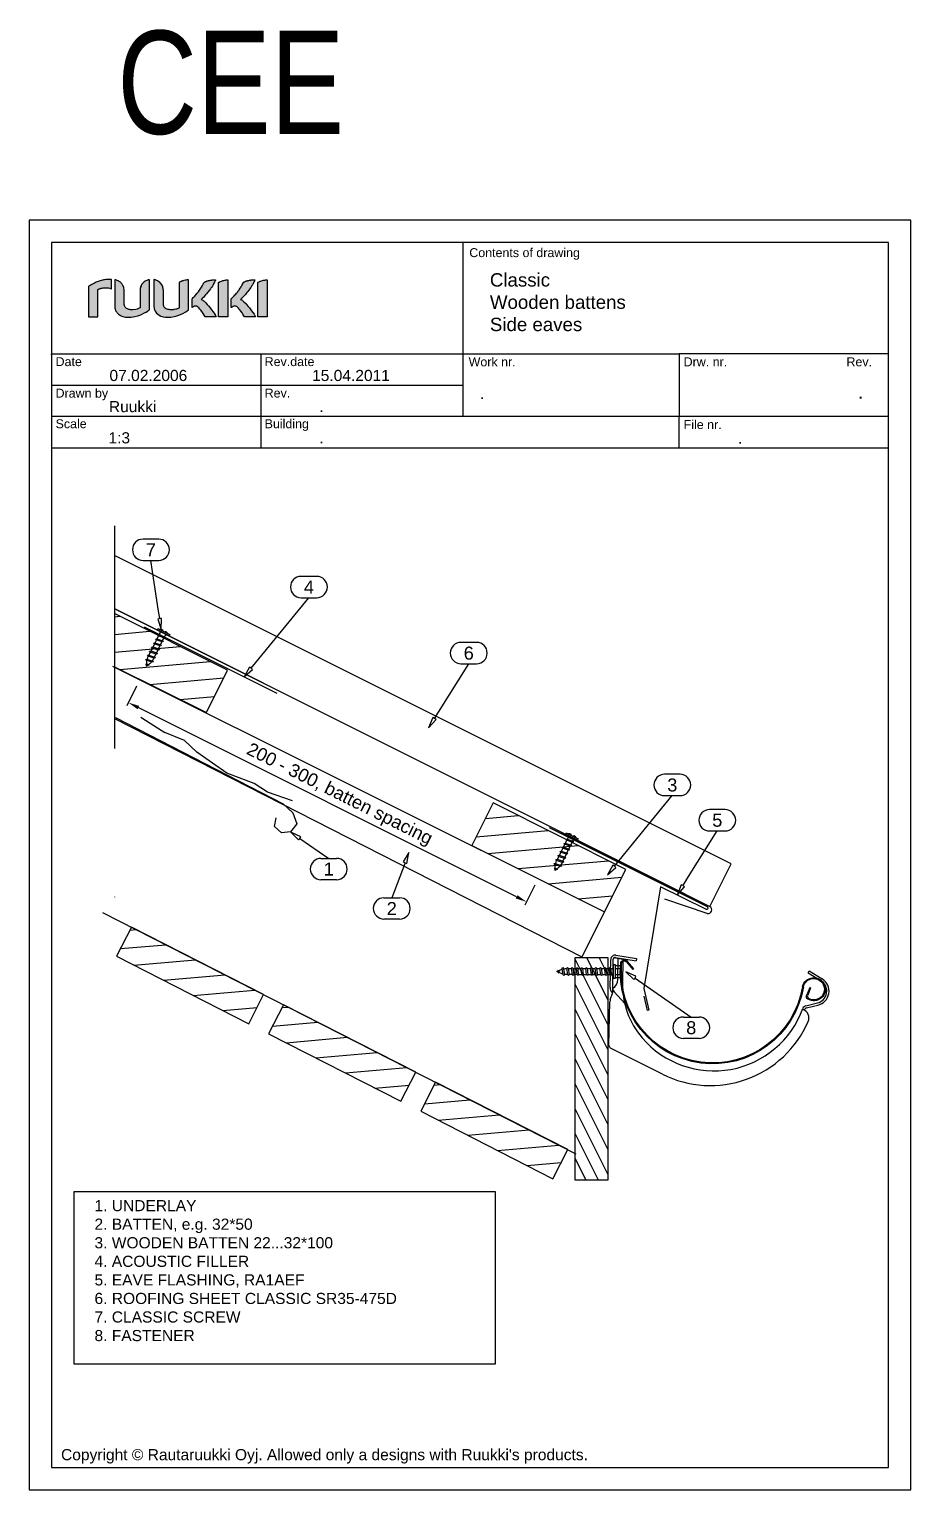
# Model space of a CAD drawing. Extents: x 2509 to 12199, y -2580 to 855.
# Drawn here: x 2509 to 3103, y -1910 to -926 of the extents above; entities that cross this region are included whole.
import ezdxf
from ezdxf.enums import TextEntityAlignment as Align

# ---------------------------------------------------------------- set-up
doc = ezdxf.new("R2010")
doc.units = 0
doc.header["$LTSCALE"] = 50
doc.header["$PDSIZE"] = 50
doc.linetypes.add('KL', pattern=[4, 2, -2])
doc.linetypes.add('PKL', pattern=[7, 3, -2, 0, -2])
doc.layers.get('0').update_dxf_attribs({"color": 1, "linetype": 'CONTINUOUS', "plot": 0})
for name, color, linetype in [('1', 7, 'CONTINUOUS'), ('CLASSIC', 7, 'CONTINUOUS'), ('Gruba', 3, 'CONTINUOUS'), ('RUUKKI', 7, 'CONTINUOUS')]:
    doc.layers.add(name, color=color, linetype=linetype)
doc.styles.add('arial', font='ARIAL.TTF')
doc.styles.add('S', font='istorak', dxfattribs={"width": 0.8})

# ---------------------------------------------------------------- blocks, each defined once
blk = doc.blocks.new('A$C30D53F44')
at = {"color": 2}
blk.add_lwpolyline([(0, 0), (100, 0), (100, 22), (0, 22)], close=True, dxfattribs=at)
at = {"layer": 'CLASSIC', "color": 1}
for p, q in [((0, 5.76), (26, 22)), ((0, 19.76), (3.59, 22)), ((13.2, 0), (48.4, 22)), ((35.61, 0), (70.81, 22)), ((58.02, 0), (93.22, 22)), ((80.42, 0), (100, 12.23))]:
    blk.add_line(p, q, dxfattribs=at)
blk = doc.blocks.new('A$C20265DAD')
at = {"layer": 'RUUKKI', "color": 2}
for p, q in [((0, 76.38), (113.76, 19.5)), ((107.93, 4.14), (109.03, 10.05)), ((113.76, 19.5), (120.33, 13.44)), ((120.33, 13.44), (122.99, 6.2)), ((112.88, 0), (107.93, 4.14)), ((118.78, 0.74), (112.88, 0)), ((122.99, 6.2), (118.78, 0.74))]:
    blk.add_line(p, q, dxfattribs=at)
blk = doc.blocks.new('A$C6C4F2D1A')
at = {"layer": 'RUUKKI', "color": 2}
for p, q in [((76.23, -97.24), (0, -59.13)), ((0, -94.9), (61.92, -125.86)), ((61.92, -125.86), (76.23, -97.24))]:
    blk.add_line(p, q, dxfattribs=at)
at = {"layer": 'RUUKKI', "color": 1}
for p, q in [((0, -61.27), (3.64, -60.95)), ((0, -73.19), (23.93, -71.09)), ((0, -85.11), (44.22, -81.24)), ((3.61, -96.71), (64.51, -91.38)), ((23.91, -106.86), (73.6, -102.51)), ((44.2, -117), (67.36, -114.97))]:
    blk.add_line(p, q, dxfattribs=at)
blk = doc.blocks.new('A$C5A8703DF')
at = {"layer": 'RUUKKI', "color": 2}
for p, q in [((-160.35, 41.04), (-174.66, 12.42)), ((-70.9, -3.68), (-160.35, 41.04)), ((-174.66, 12.42), (-85.22, -32.31)), ((-85.22, -32.31), (-70.9, -3.68))]:
    blk.add_line(p, q, dxfattribs=at)
at = {"layer": 'RUUKKI', "color": 1}
for p, q in [((-165.52, 30.68), (-143.49, 32.61)), ((-171.76, 18.22), (-123.2, 22.47)), ((-163.81, 6.99), (-102.91, 12.32)), ((-143.52, -3.15), (-82.62, 2.17)), ((-123.23, -13.3), (-73.54, -8.95)), ((-102.94, -23.44), (-79.77, -21.42))]:
    blk.add_line(p, q, dxfattribs=at)
blk = doc.blocks.new('A$C43943768')
at = {"layer": 'RUUKKI', "color": 7}
blk.add_line((399.44, -261.05), (370.94, -251.44), dxfattribs=at)
blk.add_lwpolyline([(0, -55.82), (401.13, -256.38), (415.44, -227.76), (0, -20.04)], dxfattribs=at)
blk.add_arc((400.01, -258.62), 2.5, 256.91645, 63.43495, dxfattribs=at)
blk = doc.blocks.new('A$C60FB7506')
at = {"layer": 'RUUKKI', "color": 1}
for p, q in [((-48.87, 18.31), (-47.89, 20.28)), ((-47.51, 21.03), (-46.52, 23.01)), ((-43.86, 19.81), (-42.88, 21.79)), ((-50.23, 15.58), (-49.25, 17.56)), ((-46.59, 14.36), (-45.6, 16.33)), ((-45.23, 17.08), (-44.24, 19.06))]:
    blk.add_line(p, q, dxfattribs=at)
for points in [[(-43.38, 19.22), (-44.05, 19), (-48.06, 20.34), (-48.44, 20.91), (-47.69, 21.09), (-43.68, 19.75)], [(-46.96, 27.95), (-38.9, 23.93), (-39.35, 23.04), (-47.4, 27.06)], [(-42.02, 21.95), (-42.69, 21.72), (-46.7, 23.07), (-47.08, 23.63), (-46.33, 23.82), (-42.32, 22.47)], [(-48.82, 8.32), (-49.5, 8.09), (-53.51, 9.44), (-53.88, 10), (-53.13, 10.19), (-49.12, 8.84)], [(-47.46, 11.04), (-48.14, 10.82), (-52.15, 12.16), (-52.52, 12.73), (-51.77, 12.91), (-47.76, 11.57)], [(-46.1, 13.77), (-46.78, 13.54), (-50.79, 14.89), (-51.16, 15.45), (-50.41, 15.64), (-46.4, 14.29)], [(-44.74, 16.5), (-45.41, 16.27), (-49.43, 17.62), (-49.8, 18.18), (-49.05, 18.37), (-45.04, 17.02)], [(-50.18, 5.59), (-50.86, 5.36), (-54.81, 6.69), (-55.18, 7.25), (-54.43, 7.44), (-50.48, 6.11)], [(-53, 3.35), (-53.48, 3.18), (-54.71, 3.6), (-54.98, 4), (-54.44, 4.14), (-53.21, 3.72)]]:
    blk.add_lwpolyline(points, close=True, dxfattribs=at)
for points in [[(-46.15, 23.76), (-45.53, 25, 0.414214), (-45.98, 26.35)], [(-43.55, 26.26), (-43.44, 26.94, 0.08871), (-45.88, 27.42, 0.082321)], [(-42.5, 22.54), (-42.12, 23.3, -0.414214), (-40.78, 23.75)], [(-39.98, 24.47, 0.08871), (-41.83, 26.13), (-42.3, 25.64)], [(-54.52, 4.12), (-54.5, 4.86, -0.041911), (-54.33, 6.53)], [(-54.14, 7.34, -0.048189), (-53.45, 9.14), (-53.33, 9.38)], [(-51.3, 5.51, -0.053388), (-52.82, 4.03), (-53.21, 3.72)], [(-49.68, 8.15), (-50.04, 7.43, -0.035659), (-50.77, 6.21, -0.035659)]]:
    blk.add_lwpolyline(points, format="xyb", dxfattribs=at)
for points in [[(-52.96, 10.13), (-51.97, 12.1)], [(-51.59, 12.85), (-50.61, 14.83)], [(-48.32, 10.88), (-49.31, 8.9)], [(-49.25, 17.56), (-49.28, 17.48)], [(-46.96, 13.61), (-47.95, 11.63)], [(-45.64, 16.26), (-45.6, 16.33)], [(-54.54, 2.68), (-54.53, 3.54)], [(-53.78, 3.28), (-54.54, 2.68)], [(-53.45, 9.14), (-53.33, 9.38)], [(-49.68, 8.15), (-50.04, 7.43)]]:
    blk.add_lwpolyline(points, dxfattribs=at)
blk = doc.blocks.new('A$C5ACE78AC')
at = {"layer": 'RUUKKI', "color": 1}
for p, q in [((11.04, -10.48), (12.03, -8.5)), ((14.69, -11.7), (15.68, -9.72)), ((8.32, -15.93), (9.31, -13.95)), ((9.68, -13.2), (10.67, -11.23)), ((11.97, -17.15), (12.95, -15.18)), ((13.33, -14.43), (14.31, -12.45))]:
    blk.add_line(p, q, dxfattribs=at)
for points in [[(11.6, -3.56), (19.65, -7.58), (19.2, -8.47), (11.15, -4.45)], [(16.54, -9.56), (15.86, -9.79), (11.85, -8.44), (11.47, -7.88), (12.22, -7.69), (16.24, -9.04)], [(11.09, -20.47), (10.42, -20.69), (6.4, -19.35), (6.03, -18.78), (6.78, -18.6), (10.79, -19.94)], [(12.45, -17.74), (11.78, -17.97), (7.77, -16.62), (7.39, -16.06), (8.14, -15.87), (12.15, -17.22)], [(13.81, -15.01), (13.14, -15.24), (9.13, -13.89), (8.75, -13.33), (9.5, -13.14), (13.51, -14.49)], [(15.17, -12.29), (14.5, -12.51), (10.49, -11.17), (10.11, -10.6), (10.86, -10.42), (14.87, -11.76)], [(8.37, -25.92), (7.69, -26.15), (3.74, -24.82), (3.37, -24.26), (4.12, -24.07), (8.07, -25.4)], [(5.56, -28.16), (5.07, -28.33), (3.85, -27.91), (3.58, -27.51), (4.12, -27.37), (5.34, -27.79)], [(9.73, -23.19), (9.05, -23.42), (5.04, -22.07), (4.67, -21.51), (5.42, -21.32), (9.43, -22.67)]]:
    blk.add_lwpolyline(points, close=True, dxfattribs=at)
for points in [[(12.4, -7.75), (13.02, -6.51, 0.414214), (12.58, -5.16)], [(15, -5.25), (15.11, -4.57, 0.08871), (12.67, -4.09, 0.082321)], [(16.05, -8.97), (16.43, -8.21, -0.414214), (17.77, -7.76)], [(18.57, -7.04, 0.08871), (16.72, -5.38), (16.25, -5.87)], [(4.04, -27.39), (4.05, -26.65, -0.041911), (4.22, -24.98)], [(4.41, -24.17, -0.048189), (5.1, -22.37), (5.22, -22.13)], [(7.25, -26, -0.053388), (5.73, -27.48), (5.34, -27.79)], [(8.87, -23.36), (8.51, -24.08, -0.035659), (7.78, -25.3, -0.035659)]]:
    blk.add_lwpolyline(points, format="xyb", dxfattribs=at)
for points in [[(5.6, -21.38), (6.58, -19.41)], [(6.96, -18.66), (7.94, -16.68)], [(9.31, -13.95), (9.27, -14.03)], [(11.59, -17.9), (10.6, -19.88)], [(12.91, -15.25), (12.95, -15.18)], [(4.01, -28.83), (4.02, -27.97)], [(4.78, -28.23), (4.01, -28.83)], [(5.1, -22.37), (5.22, -22.13)], [(8.87, -23.36), (8.51, -24.08)], [(10.23, -20.63), (9.24, -22.61)]]:
    blk.add_lwpolyline(points, dxfattribs=at)
blk = doc.blocks.new('A$C01427DD3')
at = {"layer": 'RUUKKI', "color": 1}
for p, q in [((-17.33, -7.47), (-15.03, -7.48)), ((-14.16, -7.48), (-11.85, -7.48)), ((-10.98, -7.48), (-8.68, -7.49)), ((-7.81, -7.49), (-5.5, -7.49)), ((-4.63, -7.49), (-2.33, -7.5)), ((-1.46, -7.5), (0.84, -7.5)), ((1.72, -7.5), (4.02, -7.51)), ((4.89, -7.51), (6.86, -7.51)), ((7.9, -5.5), (11.9, -5.5)), ((7.9, -7.5), (11.9, -7.5)), ((11.9, -5.5), (11.89, -13.5)), ((-16.78, -11.44), (-14.48, -11.45)), ((-13.61, -11.45), (-11.3, -11.45)), ((-10.43, -11.45), (-8.13, -11.46)), ((-7.26, -11.46), (-4.95, -11.46)), ((-4.08, -11.46), (-1.78, -11.47)), ((-0.91, -11.47), (1.39, -11.47)), ((2.27, -11.47), (4.57, -11.47)), ((5.44, -11.48), (6.85, -11.48)), ((7.89, -13.5), (11.89, -13.5)), ((7.9, -11.5), (11.9, -11.5))]:
    blk.add_line(p, q, dxfattribs=at)
for points in [[(-31.36, -9.44), (-30.56, -9.05)], [(-30.44, -9.87), (-31.36, -9.44)], [(-24.83, -7.46), (-24.55, -7.46)], [(-23.68, -7.46), (-21.38, -7.47)], [(-20.5, -7.47), (-18.2, -7.47)], [(-15.03, -7.48), (-15.12, -7.48)], [(-24, -11.43), (-24.84, -11.43)], [(-20.83, -11.44), (-23.13, -11.43)], [(-17.65, -11.44), (-19.95, -11.44)], [(-14.57, -11.45), (-14.48, -11.45)]]:
    blk.add_lwpolyline(points, dxfattribs=at)
for points in [[(-30.02, -10.57), (-30.4, -10.19), (-30.58, -8.86), (-30.33, -8.42), (-29.95, -8.86), (-29.77, -10.19)], [(-26.63, -12.15), (-27.15, -11.63), (-27.74, -7.33), (-27.39, -6.72), (-26.87, -7.33), (-26.28, -11.63)], [(-23.45, -12.16), (-23.97, -11.63), (-24.58, -7.27), (-24.23, -6.66), (-23.71, -7.27), (-23.1, -11.63)], [(-20.28, -12.16), (-20.8, -11.64), (-21.4, -7.27), (-21.05, -6.66), (-20.53, -7.27), (-19.93, -11.64)], [(-17.1, -12.17), (-17.63, -11.64), (-18.23, -7.28), (-17.88, -6.67), (-17.36, -7.28), (-16.75, -11.64)], [(-13.93, -12.17), (-14.45, -11.65), (-15.05, -7.28), (-14.7, -6.67), (-14.18, -7.28), (-13.58, -11.65)], [(-10.75, -12.18), (-11.28, -11.65), (-11.88, -7.29), (-11.53, -6.68), (-11.01, -7.29), (-10.4, -11.65)], [(-7.58, -12.18), (-8.1, -11.66), (-8.71, -7.29), (-8.36, -6.68), (-7.83, -7.29), (-7.23, -11.66)], [(-4.4, -12.19), (-4.93, -11.66), (-5.53, -7.3), (-5.18, -6.69), (-4.66, -7.3), (-4.05, -11.66)], [(-1.23, -12.19), (-1.75, -11.67), (-2.36, -7.3), (-2.01, -6.69), (-1.48, -7.3), (-0.88, -11.67)], [(1.95, -12.2), (1.42, -11.67), (0.82, -7.31), (1.17, -6.7), (1.69, -7.31), (2.3, -11.67)], [(5.12, -12.2), (4.6, -11.68), (3.99, -7.31), (4.34, -6.7), (4.87, -7.31), (5.47, -11.68)], [(6.86, -4.81), (7.91, -4.81), (7.89, -14.18), (6.85, -14.18)]]:
    blk.add_lwpolyline(points, close=True, dxfattribs=at)
for points in [[(-30.01, -8.8), (-29.3, -8.46, -0.041911), (-27.67, -7.85)], [(-26.83, -7.65, -0.048189), (-24.83, -7.46), (-24.55, -7.46)], [(-27.21, -11.15, -0.053388), (-29.31, -10.42), (-29.77, -10.19)], [(-24, -11.43), (-24.84, -11.43, -0.035659), (-26.32, -11.32, -0.035659)]]:
    blk.add_lwpolyline(points, format="xyb", dxfattribs=at)
blk = doc.blocks.new('A$C725849E5')
at = {"layer": '1', "color": 3, "linetype": 'Continuous'}
for p, q in [((-7.33, -14.78), (-6.95, 4)), ((-5.44, 4.01), (-5.82, -14.23)), ((1.3, 4.23), (-4.89, 5.23)), ((-3.71, 5.54), (10.22, 3.28)), ((-3.47, 7.03), (10.43, 4.77)), ((-2.18, -9.24), (-1.89, 4.74)), ((1.3, 4.23), (0.97, -11.71)), ((10.43, 4.77), (10.22, 3.28)), ((125.96, -4.82), (126.74, -3.54)), ((125.96, -4.82), (134.74, -10.24)), ((126.74, -3.54), (135.53, -8.97)), ((-7.23, -22.71), (-5.77, -18.68)), ((-6.08, -18.2), (-5.73, -18.59)), ((2.45, -25.57), (-4.57, -17.64)), ((-8.13, -53.7), (-7.53, -24.32)), ((124.59, -26.97), (132.31, -25.16)), ((124.93, -28.43), (132.65, -26.62)), ((27.87, -73.09), (-7.03, -55.53))]:
    blk.add_line(p, q, dxfattribs=at)
for centre, radius, start, end in [((-3.95, 4.06), 3, 80.78287, 176.50163), ((-3.95, 4.06), 1.5, 80.78287, 182.10059), ((-9.61, -9.09), 7.43, 301.6918, 358.82071), ((130.44, -17.2), 9.67, 283.20012, 58.29252), ((-2.33, -14.89), 5, 178.82071, 221.50163), ((-0.82, -14.33), 5, 178.82071, 221.50163), ((-10.47, -16.98), 5, 340.04657, 15.34159), ((55.96, -12.84), 55, 178.82071, 220.6198), ((130.44, -17.2), 8.17, 283.20012, 58.29252), ((-2.53, -24.42), 5, 160.04657, 178.82071), ((62.56, -7.18), 63.7, 220.6198, 340.09728), ((125.27, -29.89), 3, 103.20012, 160.09728), ((62.56, -7.18), 65.2, 339.44254, 340.09728), ((125.27, -29.89), 1.5, 103.20012, 160.09728), ((60.2, -8.82), 71.94, 243.29015, 336.35456), ((120.6, -35.27), 6, 336.35456, 70.09728), ((-6.13, -53.74), 2, 178.82071, 243.29015)]:
    blk.add_arc(centre, radius, start, end, dxfattribs=at)
blk = doc.blocks.new('A$C4AD0379A')
at = {"layer": 'Gruba', "color": 5}
for p, q in [((134.59, 63.87), (130, 59.27)), ((130, 59.27), (130.42, 58.85)), ((135.02, 63.44), (130.42, 58.85)), ((10.6, 57.34), (10.03, 57.18)), ((10.03, 57.18), (11.42, 51.98)), ((10.6, 57.34), (12.13, 51.63))]:
    blk.add_line(p, q, dxfattribs=at)
for centre, radius, start, end in [((7.75, 56.33), 7.76, 7.49693, 295.21179), ((7.75, 56.33), 7.17, 8.01553, 289.66528), ((76.76, 62.1), 62.1, 184.43497, 0), ((76.76, 62.1), 61.5, 184.43497, 0), ((136.36, 62.1), 2.5, 0, 135), ((136.36, 62.1), 1.9, 0, 135), ((9.49, 51.47), 2, 289.66528, 15), ((10.2, 51.12), 2, 295.21179, 15)]:
    blk.add_arc(centre, radius, start, end, dxfattribs=at)
blk = doc.blocks.new('ruukki_dwg')
at = {"layer": 'RUUKKI'}
for points in [[(-27.9, 99.7), (-27.9, 57.3), (-14.6, 57.3), (-14.6, 95.4), (-14, 95.7), (-13.7, 95.9), (-13.4, 96), (-13.1, 96.2), (-12.8, 96.3), (-12.5, 96.4), (-12.1, 96.6), (-11.5, 96.8), (-11.1, 96.9), (-10.8, 97), (-10.4, 97.1), (-10.1, 97.2), (-9.8, 97.3), (-9.1, 97.5), (-8.4, 97.6), (-7.4, 97.8), (-6.7, 97.9), (-5.8, 98.1), (-4.9, 98.1), (-3.3, 98.1), (-1.1, 98), (0.3, 97.8), (2.3, 97.3), (3.8, 96.6), (4.2, 96.4), (4.3, 96.4), (4.4, 96.4), (4.4, 96.4), (4.4, 109.6), (4.2, 109.7), (3.9, 109.7), (3.7, 109.7), (2.4, 109.7), (1.3, 109.7), (0.1, 109.7), (-1, 109.6), (-2.1, 109.5), (-3.6, 109.4), (-5.1, 109.2), (-6.5, 109), (-7.8, 108.8), (-9.9, 108.3), (-11.5, 107.8), (-13, 107.3), (-14.2, 106.9), (-15.4, 106.4), (-16.9, 105.7), (-18.1, 105.2), (-19.4, 104.5), (-23, 102.6), (-25.5, 101.1), (-26.5, 100.5), (-27.3, 100), (-27.6, 99.9), (-27.9, 99.7)], [(9.1, 109.3), (9.1, 72.2), (9.1, 70.8), (9.3, 69.4), (9.6, 68.1), (10, 66.9), (10.3, 66.1), (10.7, 65.4), (11.1, 64.6), (11.8, 63.6), (12.3, 63), (13.4, 61.8), (14.3, 61), (15.6, 60.1), (16.6, 59.4), (18.1, 58.7), (18.9, 58.3), (20.4, 57.8), (22.1, 57.3), (24.2, 56.9), (26.3, 56.7), (29.3, 56.7), (32, 56.9), (35, 57.2), (37.3, 57.6), (41.4, 58.6), (45.8, 60.2), (49.1, 61.9), (51.7, 63.3), (53, 64), (54.8, 65.1), (56, 65.8), (56.9, 66.4), (57.6, 66.9), (57.8, 67), (57.8, 88.2), (57.8, 109.5), (57.1, 109.3), (56.5, 109.1), (55.8, 108.9), (55.5, 108.8), (54.8, 108.6), (53.9, 108.2), (52.7, 107.7), (51.6, 107), (50.5, 106.3), (49.9, 105.9), (49.2, 105.2), (48.7, 104.8), (48.1, 104.1), (47.6, 103.6), (47.2, 103.1), (46.9, 102.5), (46.5, 102), (46.3, 101.7), (45.9, 100.8), (45.3, 99.2), (45, 98.2), (44.8, 97.1), (44.6, 96), (44.6, 95.3), (44.6, 94.5), (44.6, 69.8), (43.4, 69.2), (42.1, 68.7), (40.4, 68.1), (38.4, 67.6), (34.6, 67.1), (33.3, 67.1), (31.3, 67.2), (29.8, 67.4), (28.7, 67.6), (27.7, 67.9), (26.7, 68.3), (25.4, 69), (24.6, 69.8), (23.7, 70.9), (23.2, 71.7), (22.8, 72.7), (22.5, 73.7), (22.4, 74.3), (22.3, 74.9), (22.3, 75.6), (22.3, 76.2), (22.3, 76.6), (22.3, 94.3), (22.2, 95.5), (22, 97.3), (21.7, 98.4), (21.3, 99.7), (20.6, 101.2), (19.6, 102.9), (19, 103.7), (18.6, 104.1), (17.9, 104.9), (16.9, 105.7), (16.4, 106.1), (15.3, 106.8), (14.1, 107.5), (13.2, 107.9), (12.3, 108.3), (11.4, 108.7), (10.7, 108.9), (10.1, 109.1), (9.7, 109.1), (9.4, 109.2), (9.1, 109.3)], [(64, 109.5), (64, 72.2), (64, 71.3), (64.1, 70.3), (64.4, 68.5), (64.8, 67.3), (65.2, 66.1), (65.8, 65), (66.7, 63.6), (67.7, 62.4), (69.2, 61), (71.2, 59.6), (73.8, 58.3), (77, 57.3), (80.3, 56.8), (83.6, 56.7), (87.5, 56.9), (89.9, 57.2), (92.2, 57.6), (94.3, 58.1), (95.9, 58.5), (97.4, 59), (101, 60.4), (104.3, 62), (107.6, 63.8), (110.6, 65.7), (112.6, 67), (112.6, 109.2), (112.2, 109.2), (111.7, 109.1), (111.2, 109.1), (110.8, 109.1), (110.1, 109), (109.1, 108.8), (108.6, 108.7), (108.1, 108.6), (106.5, 108.2), (105.8, 108.1), (105.1, 107.9), (104.5, 107.7), (104.2, 107.6), (104, 107.5), (103.4, 107.3), (103.1, 107.2), (102.6, 107), (102.2, 106.8), (101.7, 106.6), (100.8, 106.1), (100.3, 105.8), (100, 105.6), (99.7, 105.5), (99.5, 105.3), (99.5, 69.8), (98.9, 69.5), (98, 69.1), (97.3, 68.8), (96.3, 68.4), (95.6, 68.2), (94.6, 67.9), (92.9, 67.5), (91.9, 67.3), (90.7, 67.2), (89.8, 67.1), (88.5, 67.1), (87.2, 67.1), (86.2, 67.2), (85.3, 67.3), (84.4, 67.4), (83.3, 67.7), (82.3, 68), (81.2, 68.5), (80.5, 68.9), (79.8, 69.4), (79.5, 69.7), (78.8, 70.4), (78.4, 71), (78, 71.9), (77.7, 72.6), (77.5, 73.2), (77.3, 74.3), (77.2, 75.2), (77.2, 76.2), (77.2, 76.5), (77.2, 94.5), (77.1, 95.3), (77, 96.8), (76.6, 98.5), (76.3, 99.5), (75.8, 100.8), (75.2, 102), (74.3, 103.3), (73.2, 104.6), (72, 105.7), (70.5, 106.8), (69, 107.7), (67.8, 108.2), (66.6, 108.7), (66, 108.9), (65.3, 109.1), (64.3, 109.4), (64, 109.5)], [(117.3, 82.4), (118, 83.1), (119.1, 84.2), (119.7, 84.9), (120.6, 85.9), (122.5, 88), (124.5, 90.3), (126.3, 92.5), (128, 94.7), (130.5, 98.7), (132, 101.2), (132.9, 103), (133.5, 104.2), (134, 105.3), (134.3, 105.5), (134.8, 105.8), (135.3, 106), (135.9, 106.4), (136.4, 106.6), (137, 106.8), (137.6, 107.1), (138.3, 107.4), (138.7, 107.5), (139, 107.6), (139.5, 107.7), (139.9, 107.9), (140.3, 108), (140.8, 108.1), (141.2, 108.2), (141.7, 108.3), (142.7, 108.5), (143.4, 108.7), (144.2, 108.8), (144.9, 108.8), (145.6, 108.9), (146.3, 109), (148.5, 109.1), (149.8, 109.2), (150.1, 109.2), (150.3, 109.2), (150.3, 109), (150.2, 108.8), (150, 108.3), (149.6, 107.4), (149.3, 106.7), (149, 106), (148.8, 105.7), (147.6, 103.4), (146.8, 101.9), (145.8, 100.3), (145, 99), (143.9, 97.4), (143.1, 96.4), (141.9, 94.7), (139.2, 91.3), (138.1, 89.9), (137.4, 89.1), (136.4, 87.9), (134.3, 85.6), (133.2, 84.5), (132.2, 83.5), (130.8, 82.1), (130.2, 81.6), (130.6, 81.5), (131.4, 81.2), (131.7, 81), (132.4, 80.6), (133.4, 79.9), (134.2, 79.3), (134.4, 79.1), (135.6, 78), (136.6, 76.9), (138.7, 74.6), (140.3, 72.8), (142.9, 69.7), (144.8, 67.1), (146.8, 64.2), (149.1, 60.8), (149.4, 60.4), (150, 59.3), (150.4, 58.6), (150.9, 57.8), (151, 57.5), (151.1, 57.3), (135.7, 57.3), (134.4, 59.4), (132.9, 61.8), (132, 63.2), (129.7, 66.4), (128.3, 68.2), (126.8, 69.9), (125.7, 71), (124.9, 71.6), (124.4, 71.9), (124.1, 72), (123.9, 72.1), (123.8, 72.2), (123.5, 72.2), (123.2, 72.3), (123, 72.3), (122.8, 72.3), (122.6, 72.3), (122.1, 72.3), (121.9, 72.3), (121.6, 72.2), (121.1, 72.1), (120.8, 72), (120.5, 72), (120.4, 71.9), (120.1, 71.8), (119.8, 71.7), (119.6, 71.6), (119.3, 71.5), (119, 71.3), (118.8, 71.2), (118.5, 71), (118.3, 70.9), (117.8, 70.6), (117.8, 70.6), (117.7, 70.5), (117.5, 70.5), (117.3, 70.3), (117.3, 82.4)], [(154.5, 105.3), (155, 105.6), (155.6, 106), (156.2, 106.3), (156.8, 106.6), (157.2, 106.8), (158.7, 107.4), (159.6, 107.7), (160.5, 108), (161.9, 108.3), (163.1, 108.6), (164.2, 108.8), (165.4, 109), (166.6, 109.1), (167.1, 109.1), (167.7, 109.2), (167.7, 57.3), (154.5, 57.3), (154.5, 105.3)], [(172.4, 82.4), (173.8, 83.9), (175.4, 85.6), (176.3, 86.7), (177.5, 88), (178.6, 89.1), (179.6, 90.3), (180.5, 91.4), (181.3, 92.5), (182.1, 93.5), (182.7, 94.3), (183.2, 95), (184.8, 97.4), (186, 99.3), (187, 101.2), (188.3, 103.6), (188.8, 104.8), (189.1, 105.3), (189.2, 105.4), (189.5, 105.6), (189.7, 105.7), (190, 105.9), (190.5, 106.2), (191.2, 106.5), (191.7, 106.7), (192.3, 107), (193, 107.2), (193.7, 107.5), (194.5, 107.7), (194.9, 107.9), (195.4, 108), (195.8, 108.1), (196.3, 108.2), (196.8, 108.3), (197.8, 108.5), (198.5, 108.7), (199.6, 108.8), (200.3, 108.9), (201, 108.9), (201.4, 109), (202.4, 109), (203.6, 109.1), (204, 109.1), (204.8, 109.2), (205.2, 109.2), (205.4, 109.2), (205.3, 109), (205.3, 109), (205.2, 108.8), (205.1, 108.5), (205, 108.3), (204.9, 108), (204.8, 107.7), (204.7, 107.4), (204.5, 107.1), (204.4, 106.7), (204.2, 106.4), (203.7, 105.3), (203.5, 104.9), (203.3, 104.5), (203.1, 104.1), (203, 103.9), (202.8, 103.6), (202.4, 102.8), (202, 102.2), (201.3, 101), (200, 99), (199.2, 97.8), (198.2, 96.4), (196.9, 94.7), (195.5, 92.8), (194.3, 91.3), (193.1, 89.9), (192.1, 88.7), (190.8, 87.2), (188.8, 85.1), (187.8, 84), (186.3, 82.6), (185.8, 82.1), (185.3, 81.6), (186, 81.4), (186.6, 81.1), (187, 81), (187.5, 80.6), (188, 80.2), (188.6, 79.8), (189.2, 79.3), (190.1, 78.4), (192.1, 76.5), (193.8, 74.6), (196.1, 71.9), (197.9, 69.7), (200.7, 65.8), (202.4, 63.5), (204.2, 60.8), (205.3, 58.9), (206.2, 57.3), (190.8, 57.3), (189.9, 58.8), (188.5, 61), (187.4, 62.7), (185.8, 65.1), (184.4, 66.9), (183.4, 68.2), (182.4, 69.3), (181.3, 70.4), (180.4, 71.3), (179.8, 71.8), (179.2, 72), (178.6, 72.2), (178, 72.3), (177.6, 72.3), (176.9, 72.3), (176.4, 72.2), (175.7, 72), (175.1, 71.8), (174.7, 71.6), (174.1, 71.3), (173.5, 71), (173.1, 70.8), (172.7, 70.5), (172.4, 70.4), (172.4, 70.3), (172.4, 82.4)], [(209.6, 105.3), (210.1, 105.6), (210.7, 106), (211.3, 106.3), (211.9, 106.6), (212.8, 107), (213.8, 107.4), (214.7, 107.7), (216.3, 108.2), (217.6, 108.5), (219.3, 108.8), (220.5, 109), (221.5, 109.1), (222.4, 109.1), (222.8, 109.2), (222.8, 57.3), (209.6, 57.3), (209.6, 105.3)]]:
    blk.add_lwpolyline(points, dxfattribs=at)
blk = doc.blocks.new('A$C5E6B4140')
at = {"layer": 'RUUKKI', "color": 5}
for p, q in [((73.77, 88.01), (73.77, 204.33)), ((73.77, 204.33), (357.28, 204.33)), ((357.28, 204.33), (357.28, 88.01)), ((357.28, 88.01), (73.77, 88.01))]:
    blk.add_line(p, q, dxfattribs=at)

msp = doc.modelspace()

# ---------------------------------------------------------------- hatches: boundary and pattern name
at = {"layer": 'RUUKKI'}
h = msp.add_hatch(color=256, dxfattribs=at)
h.paths.add_polyline_path([(2549.03, -1099.6), (2549.03, -1119.99), (2555.39, -1119.99), (2555.39, -1101.65), (2555.67, -1101.5), (2555.82, -1101.43), (2555.97, -1101.37), (2556.12, -1101.3), (2556.28, -1101.23), (2556.43, -1101.17), (2556.59, -1101.11), (2556.91, -1100.99), (2557.07, -1100.94), (2557.24, -1100.88), (2557.4, -1100.84), (2557.57, -1100.79), (2557.73, -1100.75), (2558.06, -1100.66), (2558.39, -1100.58), (2558.88, -1100.49), (2559.19, -1100.44), (2559.65, -1100.38), (2560.08, -1100.35), (2560.82, -1100.35), (2561.88, -1100.4), (2562.56, -1100.49), (2563.54, -1100.74), (2564.27, -1101.07), (2564.46, -1101.18), (2564.51, -1101.2), (2564.55, -1101.2), (2564.56, -1101.18), (2564.56, -1094.82), (2564.43, -1094.81), (2564.31, -1094.8), (2564.19, -1094.79), (2563.6, -1094.79), (2563.03, -1094.79), (2562.49, -1094.81), (2561.95, -1094.83), (2561.44, -1094.87), (2560.7, -1094.93), (2559.99, -1095.02), (2559.31, -1095.12), (2558.67, -1095.24), (2557.66, -1095.48), (2556.9, -1095.7), (2556.16, -1095.95), (2555.6, -1096.15), (2555.03, -1096.37), (2554.28, -1096.69), (2553.74, -1096.94), (2553.08, -1097.29), (2551.36, -1098.22), (2550.15, -1098.91), (2549.66, -1099.2), (2549.28, -1099.44), (2549.15, -1099.52)])
h.paths.add_polyline_path([(2566.79, -1094.98), (2566.79, -1112.8), (2566.82, -1113.5), (2566.9, -1114.16), (2567.04, -1114.79), (2567.23, -1115.38), (2567.39, -1115.75), (2567.56, -1116.11), (2567.76, -1116.46), (2568.09, -1116.94), (2568.32, -1117.25), (2568.85, -1117.81), (2569.28, -1118.21), (2569.92, -1118.66), (2570.42, -1118.97), (2571.13, -1119.33), (2571.49, -1119.49), (2572.25, -1119.76), (2573.03, -1119.97), (2574.04, -1120.16), (2575.06, -1120.25), (2576.52, -1120.26), (2577.83, -1120.19), (2579.27, -1120.03), (2580.36, -1119.85), (2582.33, -1119.34), (2584.43, -1118.57), (2586.03, -1117.79), (2587.28, -1117.12), (2587.92, -1116.76), (2588.77, -1116.25), (2589.36, -1115.88), (2589.77, -1115.61), (2590.11, -1115.38), (2590.21, -1115.31), (2590.21, -1105.11), (2590.21, -1094.91), (2589.89, -1094.98), (2589.57, -1095.06), (2589.26, -1095.16), (2589.1, -1095.21), (2588.8, -1095.32), (2588.34, -1095.5), (2587.77, -1095.77), (2587.21, -1096.09), (2586.69, -1096.44), (2586.44, -1096.63), (2586.08, -1096.93), (2585.85, -1097.15), (2585.53, -1097.48), (2585.33, -1097.72), (2585.14, -1097.97), (2584.96, -1098.23), (2584.79, -1098.5), (2584.71, -1098.64), (2584.49, -1099.06), (2584.2, -1099.83), (2584.06, -1100.32), (2583.95, -1100.83), (2583.88, -1101.36), (2583.86, -1101.72), (2583.85, -1102.1), (2583.85, -1113.98), (2583.28, -1114.27), (2582.66, -1114.52), (2581.86, -1114.79), (2580.87, -1115.05), (2579.05, -1115.28), (2578.42, -1115.28), (2577.47, -1115.23), (2576.76, -1115.14), (2576.22, -1115.03), (2575.73, -1114.89), (2575.27, -1114.71), (2574.66, -1114.36), (2574.23, -1113.99), (2573.8, -1113.46), (2573.57, -1113.05), (2573.39, -1112.59), (2573.25, -1112.08), (2573.2, -1111.81), (2573.17, -1111.51), (2573.14, -1111.21), (2573.13, -1110.89), (2573.13, -1110.72), (2573.13, -1102.19), (2573.1, -1101.63), (2572.99, -1100.74), (2572.88, -1100.24), (2572.68, -1099.61), (2572.35, -1098.87), (2571.85, -1098.06), (2571.55, -1097.69), (2571.35, -1097.46), (2571.02, -1097.12), (2570.55, -1096.71), (2570.3, -1096.52), (2569.78, -1096.16), (2569.23, -1095.85), (2568.79, -1095.64), (2568.35, -1095.45), (2567.89, -1095.29), (2567.58, -1095.19), (2567.27, -1095.1), (2567.11, -1095.06), (2566.95, -1095.02)])
h.paths.add_polyline_path([(2593.19, -1094.91), (2593.19, -1112.8), (2593.2, -1113.28), (2593.24, -1113.73), (2593.39, -1114.58), (2593.56, -1115.18), (2593.79, -1115.75), (2594.06, -1116.29), (2594.49, -1116.94), (2594.98, -1117.54), (2595.68, -1118.21), (2596.65, -1118.87), (2597.89, -1119.49), (2599.43, -1119.97), (2601.05, -1120.23), (2602.64, -1120.27), (2604.48, -1120.17), (2605.67, -1120.03), (2606.77, -1119.85), (2607.79, -1119.62), (2608.55, -1119.4), (2609.28, -1119.16), (2610.99, -1118.5), (2612.6, -1117.71), (2614.17, -1116.85), (2615.61, -1115.97), (2616.59, -1115.31), (2616.59, -1095.05), (2616.36, -1095.05), (2616.14, -1095.06), (2615.87, -1095.08), (2615.72, -1095.1), (2615.35, -1095.15), (2614.91, -1095.21), (2614.65, -1095.26), (2614.39, -1095.31), (2613.62, -1095.49), (2613.29, -1095.57), (2612.98, -1095.66), (2612.69, -1095.75), (2612.55, -1095.8), (2612.41, -1095.84), (2612.15, -1095.94), (2612.02, -1095.99), (2611.78, -1096.08), (2611.55, -1096.18), (2611.34, -1096.28), (2610.87, -1096.52), (2610.64, -1096.65), (2610.5, -1096.74), (2610.38, -1096.82), (2610.25, -1096.9), (2610.25, -1113.98), (2609.97, -1114.13), (2609.53, -1114.33), (2609.22, -1114.46), (2608.74, -1114.64), (2608.42, -1114.75), (2607.93, -1114.88), (2607.11, -1115.08), (2606.63, -1115.16), (2606.02, -1115.24), (2605.58, -1115.28), (2604.98, -1115.28), (2604.34, -1115.26), (2603.88, -1115.23), (2603.44, -1115.19), (2603.02, -1115.12), (2602.5, -1115), (2602.01, -1114.85), (2601.46, -1114.61), (2601.16, -1114.43), (2600.8, -1114.15), (2600.63, -1114), (2600.33, -1113.66), (2600.14, -1113.38), (2599.92, -1112.96), (2599.79, -1112.61), (2599.72, -1112.36), (2599.61, -1111.82), (2599.56, -1111.38), (2599.53, -1110.9), (2599.53, -1110.74), (2599.53, -1102.1), (2599.52, -1101.72), (2599.46, -1101), (2599.28, -1100.15), (2599.13, -1099.67), (2598.89, -1099.06), (2598.59, -1098.5), (2598.15, -1097.85), (2597.65, -1097.26), (2597.07, -1096.73), (2596.31, -1096.17), (2595.63, -1095.77), (2595.04, -1095.5), (2594.45, -1095.26), (2594.14, -1095.16), (2593.82, -1095.06), (2593.35, -1094.94)])
h.paths.add_polyline_path([(2618.84, -1107.92), (2619.16, -1107.6), (2619.68, -1107.05), (2619.97, -1106.73), (2620.43, -1106.22), (2621.32, -1105.24), (2622.29, -1104.11), (2623.14, -1103.06), (2623.96, -1101.99), (2625.19, -1100.1), (2625.89, -1098.87), (2626.35, -1097.99), (2626.62, -1097.43), (2626.88, -1096.9), (2627.02, -1096.81), (2627.23, -1096.68), (2627.47, -1096.54), (2627.77, -1096.39), (2628.01, -1096.28), (2628.28, -1096.16), (2628.59, -1096.04), (2628.92, -1095.91), (2629.1, -1095.85), (2629.28, -1095.8), (2629.48, -1095.73), (2629.68, -1095.67), (2629.9, -1095.61), (2630.11, -1095.56), (2630.34, -1095.5), (2630.57, -1095.45), (2631.06, -1095.35), (2631.4, -1095.29), (2631.74, -1095.24), (2632.09, -1095.2), (2632.44, -1095.17), (2632.78, -1095.14), (2633.84, -1095.07), (2634.45, -1095.05), (2634.6, -1095.05), (2634.71, -1095.05), (2634.68, -1095.14), (2634.64, -1095.24), (2634.55, -1095.47), (2634.36, -1095.9), (2634.22, -1096.22), (2634.06, -1096.56), (2633.98, -1096.74), (2633.41, -1097.83), (2633.01, -1098.52), (2632.55, -1099.3), (2632.13, -1099.96), (2631.63, -1100.68), (2631.25, -1101.21), (2630.66, -1102), (2629.37, -1103.65), (2628.83, -1104.31), (2628.49, -1104.71), (2628.01, -1105.26), (2627, -1106.36), (2626.48, -1106.89), (2626.01, -1107.37), (2625.3, -1108.05), (2625.04, -1108.3), (2625.21, -1108.34), (2625.61, -1108.49), (2625.77, -1108.57), (2626.11, -1108.77), (2626.55, -1109.1), (2626.95, -1109.42), (2627.05, -1109.52), (2627.61, -1110.04), (2628.11, -1110.55), (2629.14, -1111.65), (2629.9, -1112.52), (2631.12, -1114.04), (2632.05, -1115.3), (2633.01, -1116.66), (2634.13, -1118.31), (2634.25, -1118.51), (2634.56, -1119.03), (2634.74, -1119.34), (2634.97, -1119.75), (2635.03, -1119.87), (2635.09, -1119.99), (2627.68, -1119.99), (2627.05, -1118.95), (2626.33, -1117.81), (2625.9, -1117.16), (2624.79, -1115.59), (2624.14, -1114.76), (2623.4, -1113.95), (2622.87, -1113.42), (2622.5, -1113.1), (2622.23, -1112.94), (2622.12, -1112.9), (2622, -1112.86), (2621.94, -1112.84), (2621.82, -1112.81), (2621.68, -1112.79), (2621.56, -1112.78), (2621.49, -1112.78), (2621.36, -1112.78), (2621.16, -1112.79), (2621.03, -1112.79), (2620.9, -1112.81), (2620.64, -1112.86), (2620.52, -1112.89), (2620.38, -1112.94), (2620.31, -1112.96), (2620.17, -1113.01), (2620.02, -1113.08), (2619.95, -1113.11), (2619.81, -1113.18), (2619.66, -1113.24), (2619.54, -1113.31), (2619.41, -1113.38), (2619.29, -1113.45), (2619.09, -1113.57), (2619, -1113.63), (2618.94, -1113.66), (2618.84, -1113.73)])
h.paths.add_polyline_path([(2636.72, -1096.9), (2636.96, -1096.74), (2637.26, -1096.56), (2637.52, -1096.42), (2637.81, -1096.28), (2638.02, -1096.18), (2638.75, -1095.89), (2639.16, -1095.75), (2639.6, -1095.61), (2640.25, -1095.45), (2640.85, -1095.31), (2641.36, -1095.22), (2641.96, -1095.14), (2642.56, -1095.08), (2642.78, -1095.07), (2643.06, -1095.05), (2643.06, -1119.99), (2636.72, -1119.99)])
h.paths.add_polyline_path([(2645.31, -1107.92), (2646, -1107.2), (2646.75, -1106.39), (2647.22, -1105.87), (2647.79, -1105.24), (2648.29, -1104.67), (2648.76, -1104.11), (2649.21, -1103.57), (2649.61, -1103.06), (2649.97, -1102.59), (2650.29, -1102.18), (2650.54, -1101.84), (2651.28, -1100.73), (2651.85, -1099.79), (2652.36, -1098.87), (2652.96, -1097.71), (2653.22, -1097.17), (2653.35, -1096.9), (2653.4, -1096.86), (2653.57, -1096.75), (2653.63, -1096.71), (2653.77, -1096.64), (2654.03, -1096.49), (2654.36, -1096.33), (2654.62, -1096.22), (2654.91, -1096.1), (2655.22, -1095.98), (2655.57, -1095.85), (2655.95, -1095.73), (2656.15, -1095.67), (2656.37, -1095.61), (2656.58, -1095.56), (2656.81, -1095.5), (2657.04, -1095.45), (2657.53, -1095.35), (2657.87, -1095.29), (2658.39, -1095.22), (2658.74, -1095.18), (2659.08, -1095.16), (2659.25, -1095.14), (2659.74, -1095.11), (2660.31, -1095.07), (2660.54, -1095.06), (2660.92, -1095.05), (2661.07, -1095.05), (2661.18, -1095.05), (2661.15, -1095.14), (2661.12, -1095.24), (2661.07, -1095.36), (2661.02, -1095.47), (2660.96, -1095.61), (2660.9, -1095.75), (2660.83, -1095.9), (2660.77, -1096.05), (2660.69, -1096.22), (2660.61, -1096.39), (2660.36, -1096.91), (2660.27, -1097.09), (2660.18, -1097.28), (2660.09, -1097.46), (2660.02, -1097.58), (2659.95, -1097.7), (2659.73, -1098.1), (2659.57, -1098.38), (2659.21, -1098.98), (2658.6, -1099.96), (2658.22, -1100.5), (2657.72, -1101.21), (2657.13, -1102), (2656.41, -1102.94), (2655.84, -1103.65), (2655.3, -1104.31), (2654.79, -1104.9), (2654.18, -1105.6), (2653.2, -1106.63), (2652.71, -1107.13), (2652.03, -1107.8), (2651.77, -1108.05), (2651.52, -1108.3), (2651.84, -1108.39), (2652.16, -1108.53), (2652.32, -1108.61), (2652.58, -1108.77), (2652.84, -1108.95), (2653.12, -1109.17), (2653.41, -1109.42), (2653.84, -1109.82), (2654.79, -1110.77), (2655.61, -1111.65), (2656.73, -1112.96), (2657.58, -1114.04), (2658.95, -1115.89), (2659.74, -1117.03), (2660.6, -1118.31), (2661.13, -1119.19), (2661.56, -1119.99), (2654.15, -1119.99), (2653.73, -1119.29), (2653.06, -1118.22), (2652.51, -1117.38), (2651.74, -1116.26), (2651.1, -1115.38), (2650.61, -1114.76), (2650.14, -1114.22), (2649.6, -1113.68), (2649.18, -1113.28), (2648.86, -1113.03), (2648.59, -1112.9), (2648.28, -1112.81), (2648.02, -1112.78), (2647.83, -1112.78), (2647.5, -1112.79), (2647.24, -1112.84), (2646.92, -1112.91), (2646.64, -1113.01), (2646.42, -1113.11), (2646.14, -1113.24), (2645.87, -1113.38), (2645.65, -1113.52), (2645.47, -1113.63), (2645.34, -1113.71), (2645.31, -1113.73)])
h.paths.add_polyline_path([(2663.23, -1096.9), (2663.47, -1096.74), (2663.76, -1096.56), (2664.03, -1096.42), (2664.32, -1096.28), (2664.75, -1096.08), (2665.25, -1095.89), (2665.66, -1095.75), (2666.43, -1095.53), (2667.06, -1095.38), (2667.87, -1095.22), (2668.47, -1095.14), (2668.94, -1095.09), (2669.39, -1095.06), (2669.57, -1095.05), (2669.57, -1119.99), (2663.23, -1119.99)])

# ---------------------------------------------------------------- linework, layer by layer
at = {"color": 2}
msp.add_line((2509.14, -1054.99), (2509.14, -1909.99), dxfattribs=at)
at = {"layer": 'RUUKKI', "color": 2}
for p, q in [((2524.14, -1144.99), (2947.14, -1144.99)), ((2665.14, -1144.99), (2665.14, -1208.23)), ((2801.64, -1186.99), (2801.64, -1144.99)), ((2524.14, -1165.99), (2801.64, -1165.99)), ((2524.14, -1186.99), (2947.14, -1186.99)), ((2524.14, -1208.23), (3088.14, -1208.23)), ((2876.99, -1701.47), (2876.99, -1551.47)), ((2876.99, -1551.47), (2898.99, -1551.47)), ((2898.99, -1551.47), (2898.99, -1701.47)), ((2898.99, -1701.47), (2876.99, -1701.47))]:
    msp.add_line(p, q, dxfattribs=at)
at = {"layer": 'RUUKKI', "color": 1, "linetype": 'PKL'}
msp.add_line((2566.57, -1260.72), (2566.57, -1565.41), dxfattribs=at)
at = {"layer": 'RUUKKI', "color": 1}
for p, q in [((2596.39, -1269.73), (2585.89, -1269.73)), ((2585.89, -1284.09), (2591.14, -1284.09)), ((2596.3, -1318.31), (2591.14, -1284.09)), ((2591.14, -1284.09), (2596.39, -1284.09)), ((2702.87, -1294.8), (2692.37, -1294.8)), ((2661.81, -1352.8), (2697.62, -1309.16)), ((2692.37, -1309.16), (2697.62, -1309.16)), ((2697.62, -1309.16), (2702.87, -1309.16)), ((2597.05, -1323.26), (2595.78, -1323.57)), ((2595.78, -1323.57), (2598.16, -1330.68)), ((2597.05, -1323.26), (2596.3, -1318.31)), ((2598.35, -1323.18), (2597.05, -1323.26)), ((2598.16, -1330.68), (2598.35, -1323.18)), ((2810.54, -1339.3), (2800.04, -1339.3)), ((2657.56, -1355.93), (2653.89, -1362.46)), ((2658.64, -1356.67), (2657.56, -1355.93)), ((2658.64, -1356.67), (2661.81, -1352.8)), ((2659.58, -1357.58), (2658.64, -1356.67)), ((2784.87, -1386.2), (2805.29, -1353.66)), ((2800.04, -1353.66), (2805.29, -1353.66)), ((2805.29, -1353.66), (2810.54, -1353.66)), ((2653.89, -1362.46), (2659.58, -1357.58)), ((2782.21, -1390.43), (2784.87, -1386.2)), ((2584.27, -1389.54), (2590.57, -1393.6)), ((2590.57, -1393.6), (2600.59, -1400.07)), ((2781.05, -1389.84), (2778.22, -1396.78)), ((2778.22, -1396.78), (2783.25, -1391.22)), ((2782.21, -1390.43), (2781.05, -1389.84)), ((2783.25, -1391.22), (2782.21, -1390.43)), ((2600.59, -1400.07), (2600.59, -1400.07)), ((2947.71, -1428.13), (2937.21, -1428.13)), ((2906.65, -1486.13), (2942.46, -1442.49)), ((2937.21, -1442.49), (2942.46, -1442.49)), ((2942.46, -1442.49), (2947.71, -1442.49)), ((2978.01, -1451.93), (2967.51, -1451.93)), ((2692.18, -1470.21), (2685.36, -1467.09)), ((2685.36, -1467.09), (2690.7, -1472.35)), ((2690.7, -1472.35), (2691.54, -1471.34)), ((2691.54, -1471.34), (2692.18, -1470.21)), ((2691.54, -1471.34), (2710.98, -1484.73)), ((2952.34, -1498.82), (2972.76, -1466.29)), ((2967.51, -1466.29), (2972.76, -1466.29)), ((2972.76, -1466.29), (2978.01, -1466.29)), ((2705.73, -1484.73), (2710.98, -1484.73)), ((2710.98, -1484.73), (2716.23, -1484.73)), ((2765.03, -1480.72), (2761.19, -1487.17)), ((2763.63, -1488.09), (2765.03, -1480.72)), ((2762.37, -1487.73), (2753.43, -1511.28)), ((2761.19, -1487.17), (2762.37, -1487.73)), ((2762.37, -1487.73), (2763.63, -1488.09)), ((2902.4, -1489.26), (2898.72, -1495.79)), ((2898.72, -1495.79), (2904.41, -1490.91)), ((2903.48, -1490), (2902.4, -1489.26)), ((2903.48, -1490), (2906.65, -1486.13)), ((2904.41, -1490.91), (2903.48, -1490)), ((2716.23, -1499.09), (2705.73, -1499.09)), ((2948.52, -1502.46), (2945.7, -1509.41)), ((2945.7, -1509.41), (2950.73, -1503.85)), ((2949.68, -1503.06), (2948.52, -1502.46)), ((2949.68, -1503.06), (2952.34, -1498.82)), ((2950.73, -1503.85), (2949.68, -1503.06)), ((2748.18, -1511.28), (2753.43, -1511.28)), ((2753.43, -1511.28), (2758.68, -1511.28)), ((2758.68, -1525.64), (2748.18, -1525.64)), ((2898.99, -1596.69), (2876.99, -1552.69)), ((2898.99, -1579.92), (2884.77, -1551.47)), ((2898.99, -1563.15), (2893.15, -1551.47)), ((2917.97, -1564.17), (2911.15, -1561.05)), ((2911.15, -1561.05), (2916.49, -1566.32)), ((2898.99, -1613.46), (2876.99, -1569.46)), ((2916.49, -1566.32), (2917.32, -1565.31)), ((2917.32, -1565.31), (2917.97, -1564.17)), ((2917.32, -1565.31), (2955.21, -1591.6)), ((2898.99, -1630.23), (2876.99, -1586.23)), ((2949.96, -1591.6), (2955.21, -1591.6)), ((2955.21, -1591.6), (2960.46, -1591.6)), ((2898.99, -1647), (2876.99, -1603)), ((2960.46, -1605.96), (2949.96, -1605.96)), ((2898.99, -1663.77), (2876.99, -1619.77)), ((2898.99, -1680.54), (2876.99, -1636.54)), ((2898.99, -1697.31), (2876.99, -1653.31)), ((2892.68, -1701.47), (2876.99, -1670.08)), ((2884.3, -1701.47), (2876.99, -1686.86))]:
    msp.add_line(p, q, dxfattribs=at)
at = {"layer": 'RUUKKI', "color": 7}
msp.add_line((2567.64, -1317.07), (2950.91, -1508.71), dxfattribs=at)
at = {"layer": 'RUUKKI', "color": 1, "linetype": 'KL'}
for p, q in [((2676.23, -1373.64), (2566.57, -1318.81)), ((2613.76, -1405.33), (2600.59, -1400.07)), ((2622.19, -1413.23), (2613.76, -1405.33)), ((2632.72, -1420.6), (2622.19, -1413.23)), ((2642.2, -1427.4), (2632.72, -1420.6)), ((2660.64, -1434.29), (2642.2, -1427.4)), ((2669.59, -1440.08), (2660.64, -1434.29)), ((2686.45, -1445.87), (2669.59, -1440.08))]:
    msp.add_line(p, q, dxfattribs=at)
at = {"layer": 'RUUKKI', "color": 5}
for p, q in [((2565.21, -1355.24), (2896.8, -1520.78)), ((2566.57, -1390.57), (2881.41, -1550.99)), ((2558.6, -1521.19), (2877.48, -1683.67)), ((2896.8, -1520.78), (2881.41, -1550.99))]:
    msp.add_line(p, q, dxfattribs=at)
at = {"layer": 'RUUKKI', "color": 6}
for p, q in [((2581.53, -1368.69), (2574.85, -1382.05)), ((2837.57, -1510.66), (2582.67, -1383.17)), ((2849.84, -1502.89), (2843.16, -1516.25))]:
    msp.add_line(p, q, dxfattribs=at)
at = {"layer": 'RUUKKI', "color": 2}
for points in [[(2509.14, -1909.99), (3103.14, -1909.99), (3103.14, -1054.99), (2509.14, -1054.99)], [(2524.14, -1894.99), (3088.14, -1894.99), (3088.14, -1069.99), (2524.14, -1069.99)], [(2947.14, -1144.99), (2947.14, -1186.99), (3088.14, -1186.99), (3088.14, -1144.99)]]:
    msp.add_lwpolyline(points, close=True, dxfattribs=at)
for points in [[(2801.64, -1144.99), (2801.64, -1069.99)], [(2947.14, -1208.23), (2947.14, -1187.01)]]:
    msp.add_lwpolyline(points, dxfattribs=at)
at = {"layer": 'RUUKKI', "color": 3}
msp.add_lwpolyline([(2859.41, -1464.03), (2965.85, -1517.25, -0.414214), (2966.29, -1518.59, -0.414214), (2964.95, -1519.04), (2934.54, -1503.83), (2923.31, -1572.36), (2926.63, -1586.99), (2925.65, -1587.21), (2923.44, -1577.46)], format="xyb", dxfattribs=at)
at = {"layer": 'RUUKKI', "color": 1}
for centre, start, end in [((2585.89, -1276.91), 90, 270), ((2596.39, -1276.91), 270, 90), ((2692.37, -1301.98), 90, 270), ((2702.87, -1301.98), 270, 90), ((2800.04, -1346.48), 90, 270), ((2810.54, -1346.48), 270, 90), ((2937.21, -1435.31), 90, 270), ((2947.71, -1435.31), 270, 90), ((2967.51, -1459.11), 90, 270), ((2978.01, -1459.11), 270, 90), ((2705.73, -1491.91), 90, 270), ((2716.23, -1491.91), 270, 90), ((2748.18, -1518.46), 90, 270), ((2758.68, -1518.46), 270, 90), ((2949.96, -1598.78), 90, 270), ((2960.46, -1598.78), 270, 90)]:
    msp.add_arc(centre, 7.18, start, end, dxfattribs=at)
at = {"layer": 'RUUKKI', "color": 2}
msp.add_point((2524.14, -1145.37), dxfattribs=at)
msp.add_point((2524.14, -1145.37), dxfattribs=at)
at = {"layer": 'RUUKKI', "color": 6}
for points in [[(2583.23, -1382.05), (2582.12, -1384.29), (2575.97, -1379.82)], [(2838.13, -1509.55), (2837.01, -1511.78), (2844.28, -1514.02)]]:
    msp.add_solid(points, dxfattribs=at)

# ---------------------------------------------------------------- block references
at = {"layer": 'RUUKKI', "ltscale": 70, "xscale": 0.4808491020012298, "yscale": 0.4808491020012298, "zscale": 0.4808491020009115}
msp.add_blockref('ruukki_dwg', (2562.43, -1147.54), dxfattribs=at)
at = {"layer": 'RUUKKI'}
for name, p in [('A$C43943768', (2566.57, -1260.72)), ('A$C6C4F2D1A', (2566.57, -1260.72)), ('A$C60FB7506', (2642.81, -1357.96)), ('A$C5A8703DF', (2982.01, -1488.48)), ('A$C5ACE78AC', (2859.41, -1464.03)), ('A$C725849E5', (2907.92, -1556.98)), ('A$C01427DD3', (2896.02, -1551.47))]:
    msp.add_blockref(name, p, dxfattribs=at)
at = {"layer": 'RUUKKI', "rotation": 359.3769867087502}
msp.add_blockref('A$C20265DAD', (2566.37, -1466.23), dxfattribs=at)
at = {"layer": 'RUUKKI', "color": 2, "rotation": 332.9999999999683}
for p in [(2567.99, -1550.67), (2670.46, -1602.88), (2772.94, -1655.09)]:
    msp.add_blockref('A$C30D53F44', p, dxfattribs=at)
at = {"layer": 'RUUKKI', "color": 2, "xscale": -1, "rotation": 354.9104799633849}
msp.add_blockref('A$C4AD0379A', (3040.48, -1629.66), dxfattribs=at)
at = {"layer": 'RUUKKI', "color": 2}
msp.add_blockref('A$C5E6B4140', (2465.76, -1913.39), dxfattribs=at)

# ---------------------------------------------------------------- texts
at = {"layer": 'RUUKKI', "color": 1, "style": 'arial'}
for s, p in [('Contents of drawing', (2805.66, -1079.78)), ('Date', (2526.91, -1153.19)), ('Rev.date', (2667.78, -1153.18)), ('Work nr.', (2805.22, -1153.34)), ('Drw. nr.', (2950.09, -1153.31)), ('Rev.', (3059.8, -1153.31)), ('Drawn by', (2526.91, -1174.41)), ('Rev.', (2667.78, -1174.34)), ('Scale', (2526.91, -1195.02)), ('Building', (2667.78, -1195.02)), ('File nr.', (2950.09, -1195.57))]:
    msp.add_text(s, height=6, dxfattribs=at).set_placement(p)
at = {"layer": 'RUUKKI', "color": 2, "style": 'arial'}
for s, p in [('07.02.2006', (2563.23, -1163.24)), ('15.04.2011', (2699.73, -1163.24)), ('Ruukki', (2562.84, -1184.21)), ('1:3', (2562.53, -1205.24))]:
    msp.add_text(s, height=7.5, dxfattribs=at).set_placement(p)
for s, p in [('7', (2591.14, -1276.91)), ('4', (2697.62, -1301.98)), ('6', (2805.29, -1346.48)), ('3', (2942.46, -1435.31)), ('5', (2972.76, -1459.11)), ('1', (2710.98, -1491.91)), ('2', (2753.43, -1518.46)), ('8', (2955.21, -1598.78))]:
    msp.add_text(s, height=8.75, dxfattribs=at).set_placement(p, align=Align.MIDDLE)
at = {"layer": 'RUUKKI', "insert": (2568.52, -927.33), "char_height": 69.479, "width": 256.3771, "attachment_point": 1, "style": 'S'}
msp.add_mtext('CEE', dxfattribs=at)
at = {"layer": 'RUUKKI', "color": 2, "width": 275.2633, "attachment_point": 1, "style": 'arial'}
for s, insert, char_height in [('Classic\\PWooden battens\\PSide eaves', (2819.56, -1090.62), 9), ('1. UNDERLAY\\P2. BATTEN, e.g. 32*50\\P3. WOODEN BATTEN 22...32*100\\P4. ACOUSTIC FILLER\\P5. EAVE FLASHING, RA1AEF\\P6. ROOFING SHEET CLASSIC SR35-475D\\P7. CLASSIC SCREW\\P8. FASTENER', (2553.14, -1714.85), 7.5)]:
    msp.add_mtext(s, dxfattribs=dict(at, insert=insert, char_height=char_height))
at = {"layer": 'RUUKKI', "color": 3, "attachment_point": 1, "style": 'arial'}
for insert, char_height, width in [((2812.88, -1167.83), 7.5, 101.7471), ((3067.61, -1166.17), 9, 16.2996), ((2704.67, -1176.71), 7.5, 63.7006), ((2704.67, -1197.71), 7.5, 220.5046), ((2986.67, -1197.94), 7.5, 63.7006)]:
    msp.add_mtext('{\\C2;.}', dxfattribs=dict(at, insert=insert, char_height=char_height, width=width))
at = {"layer": 'RUUKKI', "color": 2, "insert": (2717.93, -1442.19), "char_height": 8.75, "attachment_point": 5, "rotation": 333.42672, "style": 'arial'}
msp.add_mtext('200 - 300, batten spacing', dxfattribs=at)
at = {"layer": 'RUUKKI', "color": 1, "insert": (2530.59, -1882.57), "char_height": 7.5, "width": 360.6761, "attachment_point": 1, "style": 'arial'}
msp.add_mtext("Copyright © Rautaruukki Oyj. Allowed only a designs with Ruukki's products.", dxfattribs=at)

doc.saveas('drawing.dxf')
